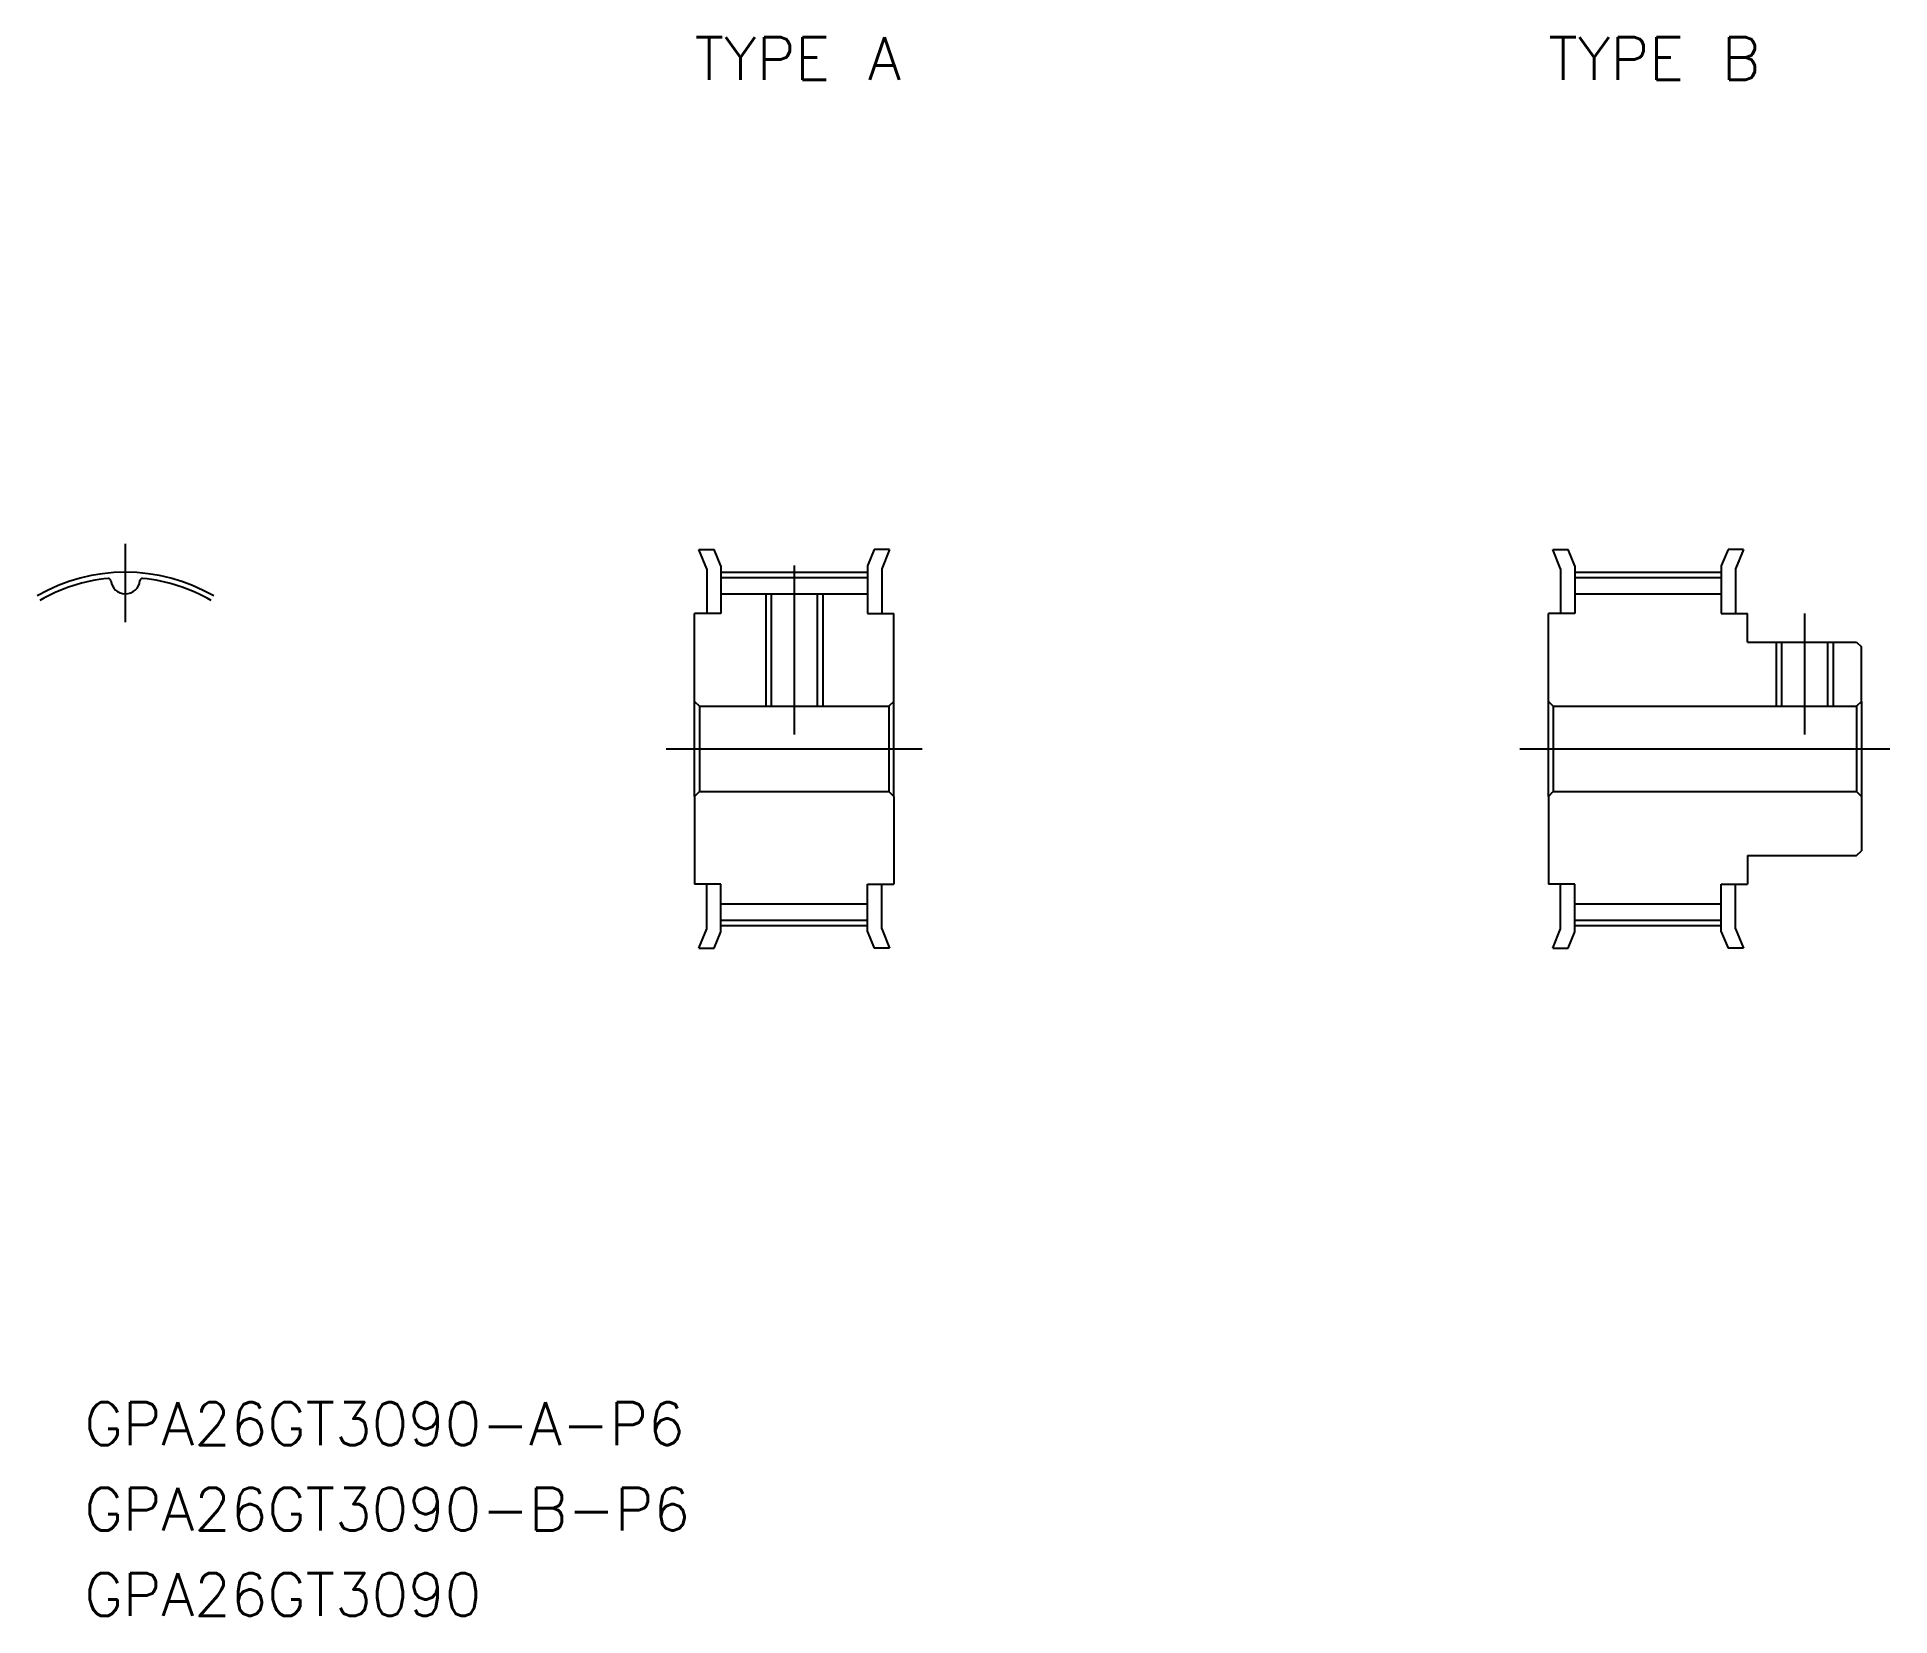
# Model space of a CAD drawing. Extents: x -6 to 124, y -61 to 50.
import ezdxf

# ---------------------------------------------------------------- set-up
doc = ezdxf.new("R2010")
doc.units = 0
doc.linetypes.add('CENTER', pattern=[50.8, 31.75, -6.35, 6.35, -6.35])
doc.layers.get('0').update_dxf_attribs({"linetype": 'CONTINUOUS'})
doc.layers.add('CENTER', color=1, linetype='CONTINUOUS')
doc.styles.get("Standard").update_dxf_attribs({"font": 'txt.shx', "height": 3, "bigfont": 'bigfont.shx'})

msp = doc.modelspace()

# ---------------------------------------------------------------- linework, layer by layer
at = {"color": 7, "linetype": 'CONTINUOUS'}
for p, q in [((40.3, 14), (41.38, 14)), ((40.85, 12.65), (40.3, 14)), ((41.85, 12.85), (41.38, 14)), ((52.62, 14), (52.15, 12.85)), ((53.7, 14), (52.62, 14)), ((53.7, 14), (53.15, 12.65)), ((100.3, 14), (101.38, 14)), ((100.85, 12.65), (100.3, 14)), ((101.85, 12.85), (101.38, 14)), ((112.62, 14), (112.15, 12.85)), ((113.7, 14), (112.62, 14)), ((113.7, 14), (113.15, 12.65)), ((40.85, 12.65), (40.85, 9.5)), ((41.85, 12.85), (41.85, 9.5)), ((41.85, 12.04), (52.15, 12.04)), ((52.15, 12.85), (52.15, 9.5)), ((53.15, 12.65), (53.15, 9.5)), ((100.85, 12.65), (100.85, 9.5)), ((101.85, 12.85), (101.85, 9.5)), ((101.85, 12.04), (112.15, 12.04)), ((112.15, 12.85), (112.15, 9.5)), ((113.15, 12.65), (113.15, 9.5)), ((41.85, 10.89), (52.15, 10.89)), ((45.38, 10.89), (45.38, 3)), ((48.62, 10.89), (48.62, 3)), ((101.85, 10.89), (112.15, 10.89)), ((40, 3.34), (40, 9.5)), ((41.85, 9.5), (40, 9.5)), ((52.15, 9.5), (54, 9.5)), ((54, 3.34), (54, 9.5)), ((100, 3.34), (100, 9.5)), ((101.85, 9.5), (100, 9.5)), ((112.15, 9.5), (114, 9.5)), ((114, 7.5), (114, 9.5)), ((114, 7.5), (121.66, 7.5)), ((116.38, 7.5), (116.38, 3)), ((119.62, 7.5), (119.62, 3)), ((121.66, 7.5), (122, 7.16)), ((122, 3.34), (122, 7.16)), ((40, -3.34), (40, 3.34)), ((40, 3.34), (40.34, 3)), ((40.34, 3), (53.66, 3)), ((40.34, 3), (40.34, -3)), ((54, 3.34), (53.66, 3)), ((53.66, 3), (53.66, -3)), ((54, -3.34), (54, 3.34)), ((100, -3.34), (100, 3.34)), ((100, 3.34), (100.34, 3)), ((100.34, 3), (121.66, 3)), ((100.34, 3), (100.34, -3)), ((122, 3.34), (121.66, 3)), ((121.66, 3), (121.66, -3)), ((122, 3.34), (122, -3.34)), ((40, -3.34), (40.34, -3)), ((40, -3.34), (40, -9.5)), ((40.34, -3), (53.66, -3)), ((54, -3.34), (53.66, -3)), ((54, -3.34), (54, -9.5)), ((100, -3.34), (100.34, -3)), ((100, -3.34), (100, -9.5)), ((100.34, -3), (121.66, -3)), ((122, -3.34), (121.66, -3)), ((122, -3.34), (122, -7.16)), ((114, -7.5), (114, -9.5)), ((114, -7.5), (121.66, -7.5)), ((121.66, -7.5), (122, -7.16)), ((41.85, -9.5), (40, -9.5)), ((40.85, -12.65), (40.85, -9.5)), ((41.85, -12.85), (41.85, -9.5)), ((52.15, -9.5), (54, -9.5)), ((52.15, -12.85), (52.15, -9.5)), ((53.15, -12.65), (53.15, -9.5)), ((101.85, -9.5), (100, -9.5)), ((100.85, -12.65), (100.85, -9.5)), ((101.85, -12.85), (101.85, -9.5)), ((112.15, -9.5), (114, -9.5)), ((112.15, -12.85), (112.15, -9.5)), ((113.15, -12.65), (113.15, -9.5)), ((41.85, -10.89), (52.15, -10.89)), ((101.85, -10.89), (112.15, -10.89)), ((40.3, -14), (40.85, -12.65)), ((41.38, -14), (41.85, -12.85)), ((41.85, -12.04), (52.15, -12.04)), ((52.15, -12.85), (52.62, -14)), ((53.15, -12.65), (53.7, -14)), ((100.3, -14), (100.85, -12.65)), ((101.38, -14), (101.85, -12.85)), ((101.85, -12.04), (112.15, -12.04)), ((112.15, -12.85), (112.62, -14)), ((113.15, -12.65), (113.7, -14)), ((40.3, -14), (41.38, -14)), ((53.7, -14), (52.62, -14)), ((100.3, -14), (101.38, -14)), ((113.7, -14), (112.62, -14))]:
    msp.add_line(p, q, dxfattribs=at)
at = {"color": 3, "linetype": 'CONTINUOUS'}
for p, q in [((45, 10.89), (45, 3)), ((49, 10.89), (49, 3)), ((116, 7.5), (116, 3)), ((120, 7.5), (120, 3))]:
    msp.add_line(p, q, dxfattribs=at)
at = {"color": 7, "linetype": 'CONTINUOUS'}
for centre, radius, start, end in [((0, 0), 12.04, 95.7628, 120), ((-1.19, 11.8), 0.171, 5.6074, 95.7628), ((0, 11.92), 1.03, 185.6074, 354.3926), ((1.19, 11.8), 0.171, 84.2372, 174.3926), ((0, 0), 12.04, 60, 84.2372)]:
    msp.add_arc(centre, radius, start, end, dxfattribs=at)
at = {"layer": 'CENTER', "color": 1, "linetype": 'CENTER'}
for p, q in [((0, 8.89), (0, 14.41)), ((41.85, 12.41), (52.15, 12.41)), ((47, 12.89), (47, 1)), ((101.85, 12.41), (112.15, 12.41)), ((118, 9.5), (118, 1)), ((38, 0), (56, 0)), ((98, 0), (124, 0)), ((41.85, -12.41), (52.15, -12.41)), ((101.85, -12.41), (112.15, -12.41))]:
    msp.add_line(p, q, dxfattribs=at)
msp.add_arc((0, 0), 12.41, 60, 120, dxfattribs=at)

# ---------------------------------------------------------------- texts
at = {"color": 7, "linetype": 'CONTINUOUS'}
for s, p in [('TYPE A', (40, 47)), ('TYPE B', (100, 47)), ('GPA26GT3090-A-P6', (-2.88, -48.9)), ('GPA26GT3090-B-P6', (-2.88, -54.9)), ('GPA26GT3090', (-2.88, -60.9))]:
    msp.add_text(s, height=3, dxfattribs=at).set_placement(p)

doc.saveas('drawing.dxf')
